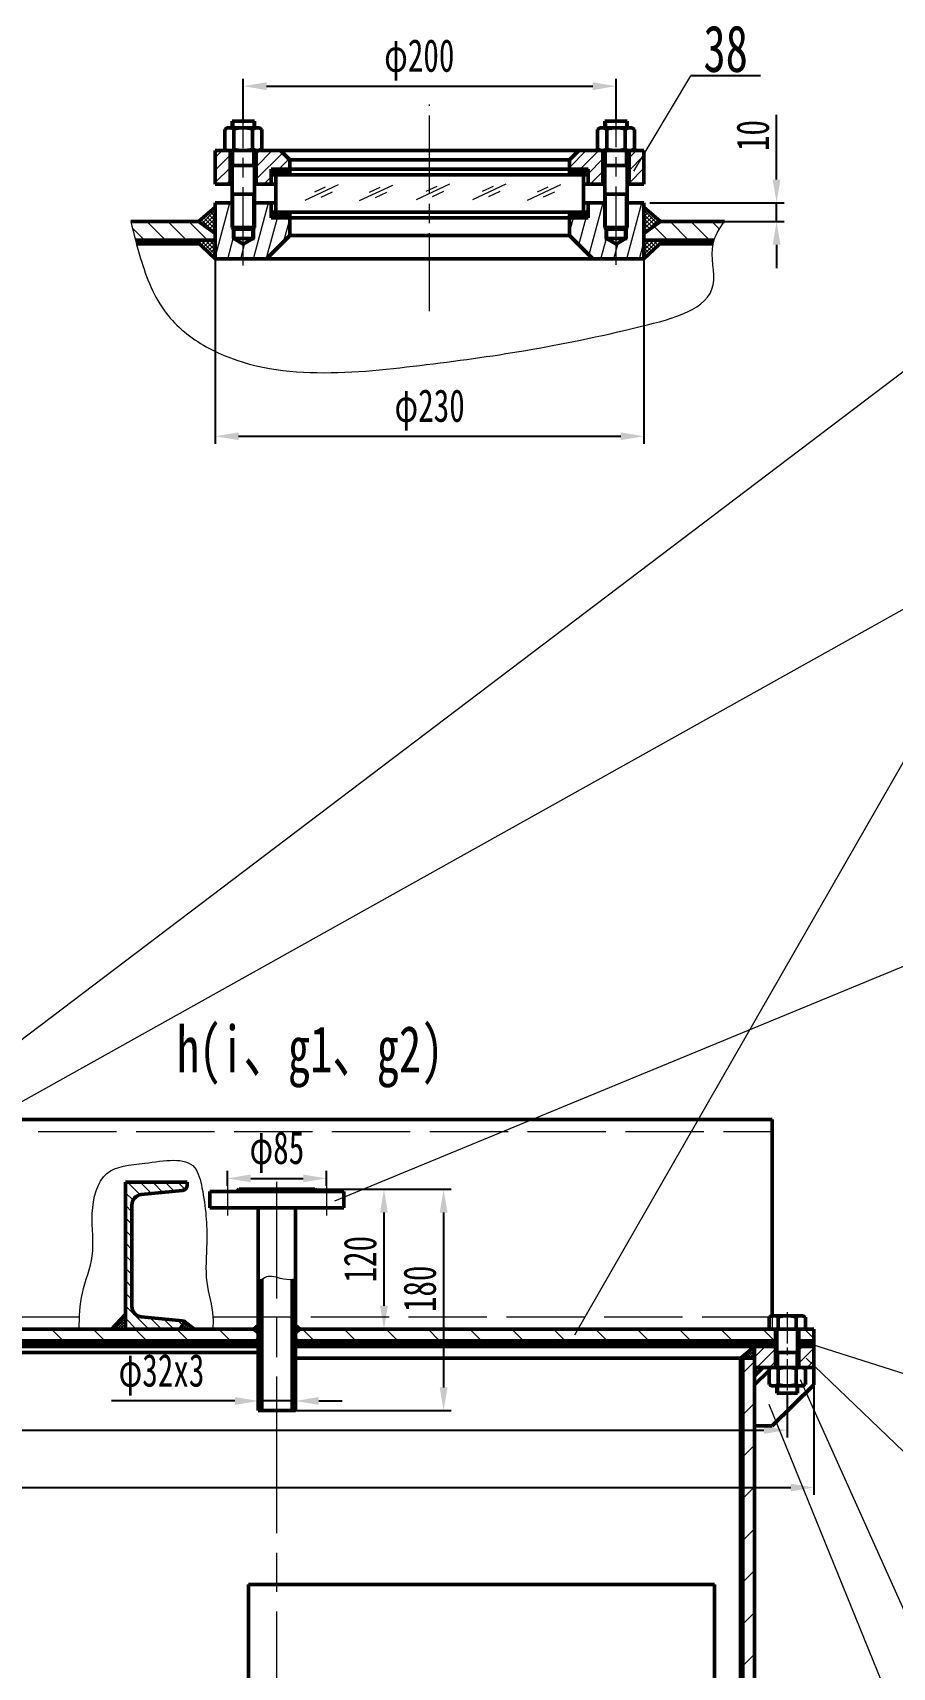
# Model space of a CAD drawing. Header units: millimetres. Extents: x 17368 to 100025, y -24769 to 12950.
# Drawn here: x 45595 to 45687.2, y -9011.9 to -8836.5 of the extents above; entities that cross this region are included whole.
import ezdxf
from ezdxf.enums import TextEntityAlignment as Align

# ---------------------------------------------------------------- set-up
doc = ezdxf.new("R2010")
doc.units = ezdxf.units.MM
doc.header["$LTSCALE"] = 2.8
for name, pattern in [('AM_ISO02W050', [7.5, 6, -1.5]), ('AM_ISO02W050x2', [3.75, 3, -0.75]), ('AM_ISO08W050', [18, 12, -1.5, 3, -1.5]), ('AM_ISO08W050x2', [9, 6, -0.75, 1.5, -0.75]), ('CENTER2', [28.575, 19.05, -3.175, 3.175, -3.175])]:
    doc.linetypes.add(name, pattern=pattern)
doc.layers.get('0').update_dxf_attribs({"lineweight": 50})
doc.layers.get('Defpoints').update_dxf_attribs({"lineweight": 50})
for name, color, linetype, lineweight in [('AM_0N', 7, 'Continuous', 50), ('AM_3N', 6, 'AM_ISO02W050', 15), ('AM_4N', 3, 'Continuous', 15), ('AM_7N', 4, 'AM_ISO08W050', 15), ('dim', 7, 'Continuous', 15), ('THICK_LINE', 255, 'Continuous', 15), ('THIN_LINE', 255, 'Continuous', 15), ('细实线', 5, 'Continuous', 15)]:
    doc.layers.add(name, color=color, linetype=linetype, lineweight=lineweight)
doc.styles.add('仿宋体', font='', dxfattribs={"width": 0.7, "height": 3.5})
doc.styles.get('仿宋体').set_extended_font_data('FangSong_GB2312')
doc.dimstyles.new('ISO-25', dxfattribs={"dimtxt": 3.5, "dimasz": 2.5, "dimexe": 1.25, "dimexo": 0.625, "dimtad": 1, "dimdsep": 46, "dimtxsty": '仿宋体', "dimcen": 2.5, "dimadec": 0, "dimazin": 0, "dimtfac": 1, "dimtmove": 0, "dimatfit": 1, "dimfxl": 0, "dimarcsym": 0})
pattern_1 = [(135, (113086.21281, -4614.7845), (0.1403165019, 0.1403165019), []), (45, (113086.21281, -4614.7845), (0.1403165019, -0.1403165019), [])]
pattern_2 = [(45, (-21993.8874, -4614.7845), (-0.224506403, 0.224506403), []), (135, (-21993.8874, -4614.7845), (-0.224506403, -0.224506403), [])]

# ---------------------------------------------------------------- blocks, each defined once
blk = doc.blocks.new('*D1271')
at = {"layer": 'Defpoints', "color": 0, "linetype": 'Continuous', "lineweight": 15}
for p in [(45626.48, -8959.48), (45615.85, -8960.9), (45626.48, -8960.9)]:
    blk.add_point(p, dxfattribs=at)
at = {"layer": '细实线', "color": 0, "linetype": 'Continuous', "lineweight": -2}
for p, q in [((45615.85, -8960.27), (45615.85, -8958.68)), ((45618.35, -8959.48), (45623.98, -8959.48)), ((45626.48, -8960.27), (45626.48, -8958.68))]:
    blk.add_line(p, q, dxfattribs=at)
at = {"layer": '细实线', "color": 0, "linetype": 'Continuous', "lineweight": 15}
for points in [[(45618.35, -8959.06), (45618.35, -8959.89), (45615.85, -8959.48)], [(45623.98, -8959.06), (45623.98, -8959.89), (45626.48, -8959.48)]]:
    blk.add_solid(points, dxfattribs=at)
at = {"layer": '细实线', "color": 0, "linetype": 'Continuous', "lineweight": 15, "insert": (45621.16, -8956.66), "char_height": 3.5, "attachment_point": 5, "style": '仿宋体'}
blk.add_mtext('φ85', dxfattribs=at)
blk = doc.blocks.new('*D1272')
at = {"layer": 'Defpoints', "color": 0, "linetype": 'Continuous', "lineweight": 15}
for p in [(45621.16, -8960.65), (45625.25, -8975.65), (45632.65, -8975.65)]:
    blk.add_point(p, dxfattribs=at)
at = {"layer": '细实线', "color": 0, "linetype": 'Continuous', "lineweight": -2}
for p, q in [((45621.79, -8960.65), (45633.45, -8960.65)), ((45632.65, -8963.15), (45632.65, -8973.15)), ((45625.87, -8975.65), (45633.45, -8975.65))]:
    blk.add_line(p, q, dxfattribs=at)
at = {"layer": '细实线', "color": 0, "linetype": 'Continuous', "lineweight": 15}
for points in [[(45632.23, -8963.15), (45633.07, -8963.15), (45632.65, -8960.65)], [(45632.23, -8973.15), (45633.07, -8973.15), (45632.65, -8975.65)]]:
    blk.add_solid(points, dxfattribs=at)
at = {"layer": '细实线', "color": 0, "linetype": 'Continuous', "lineweight": 15, "insert": (45630.1, -8968.15), "char_height": 3.5, "attachment_point": 5, "rotation": 90, "style": '仿宋体'}
blk.add_mtext('120', dxfattribs=at)
blk = doc.blocks.new('*D1292')
at = {"layer": 'Defpoints', "color": 0, "lineweight": 15}
for p in [(45624.09, -8960.65), (45622.01, -8984.4), (45639.05, -8984.4)]:
    blk.add_point(p, dxfattribs=at)
at = {"layer": '细实线', "color": 0, "lineweight": -2}
for p, q in [((45624.71, -8960.65), (45639.85, -8960.65)), ((45639.05, -8963.15), (45639.05, -8981.9)), ((45622.64, -8984.4), (45639.85, -8984.4))]:
    blk.add_line(p, q, dxfattribs=at)
at = {"layer": '细实线', "color": 0, "lineweight": 15}
for points in [[(45638.63, -8963.15), (45639.47, -8963.15), (45639.05, -8960.65)], [(45638.63, -8981.9), (45639.47, -8981.9), (45639.05, -8984.4)]]:
    blk.add_solid(points, dxfattribs=at)
at = {"layer": '细实线', "color": 0, "lineweight": 15, "insert": (45636.5, -8971.33), "char_height": 3.5, "attachment_point": 5, "rotation": 90, "style": '仿宋体'}
blk.add_mtext('180', dxfattribs=at)
blk = doc.blocks.new('*D1380')
at = {"layer": 'Defpoints', "color": 0, "lineweight": 15}
for p in [(45660.55, -8854.79), (45662.55, -8856.79), (45674.78, -8856.79)]:
    blk.add_point(p, dxfattribs=at)
at = {"layer": '细实线', "color": 0, "lineweight": -2}
for p, q in [((45674.78, -8852.29), (45674.78, -8845.34)), ((45661.17, -8854.79), (45675.58, -8854.79)), ((45674.78, -8856.79), (45674.78, -8854.79)), ((45663.17, -8856.79), (45675.58, -8856.79)), ((45674.78, -8859.29), (45674.78, -8861.79))]:
    blk.add_line(p, q, dxfattribs=at)
at = {"layer": '细实线', "color": 0, "lineweight": 15}
for points in [[(45674.36, -8852.29), (45675.19, -8852.29), (45674.78, -8854.79)], [(45674.36, -8859.29), (45675.19, -8859.29), (45674.78, -8856.79)]]:
    blk.add_solid(points, dxfattribs=at)
at = {"layer": '细实线', "color": 0, "lineweight": 15, "insert": (45672.23, -8847.57), "char_height": 3.5, "attachment_point": 5, "rotation": 90, "style": '仿宋体'}
blk.add_mtext('10', dxfattribs=at)
blk = doc.blocks.new('*D1391')
at = {"layer": 'Defpoints', "color": 0, "lineweight": 15}
for p in [(45416.41, -8982.52), (45675.91, -8982.17), (45675.91, -8986.48)]:
    blk.add_point(p, dxfattribs=at)
at = {"layer": '细实线', "color": 0, "lineweight": -2}
for p, q in [((45675.91, -8982.79), (45675.91, -8987.28)), ((45416.41, -8983.15), (45416.41, -8987.28)), ((45418.91, -8986.48), (45673.41, -8986.48))]:
    blk.add_line(p, q, dxfattribs=at)
at = {"layer": '细实线', "color": 0, "lineweight": 15}
for points in [[(45418.91, -8986.06), (45418.91, -8986.89), (45416.41, -8986.48)], [(45673.41, -8986.06), (45673.41, -8986.89), (45675.91, -8986.48)]]:
    blk.add_solid(points, dxfattribs=at)
at = {"layer": '细实线', "color": 0, "lineweight": 15, "insert": (45544.74, -8983.66), "char_height": 3.5, "attachment_point": 5, "style": '仿宋体'}
blk.add_mtext('φ2076', dxfattribs=at)
blk = doc.blocks.new('*D1392')
at = {"layer": 'Defpoints', "color": 0, "lineweight": 15}
for p in [(45413.54, -8980.71), (45678.79, -8980.71), (45678.79, -8992.65)]:
    blk.add_point(p, dxfattribs=at)
at = {"layer": '细实线', "color": 0, "lineweight": -2}
for p, q in [((45413.54, -8981.33), (45413.54, -8993.45)), ((45678.79, -8981.33), (45678.79, -8993.45)), ((45416.04, -8992.65), (45676.29, -8992.65))]:
    blk.add_line(p, q, dxfattribs=at)
at = {"layer": '细实线', "color": 0, "lineweight": 15}
for points in [[(45416.04, -8992.23), (45416.04, -8993.07), (45413.54, -8992.65)], [(45676.29, -8992.23), (45676.29, -8993.07), (45678.79, -8992.65)]]:
    blk.add_solid(points, dxfattribs=at)
at = {"layer": '细实线', "color": 0, "lineweight": 15, "insert": (45544.81, -8989.83), "char_height": 3.5, "attachment_point": 5, "style": '仿宋体'}
blk.add_mtext('φ2122', dxfattribs=at)
blk = doc.blocks.new('*D1420')
at = {"layer": 'Defpoints', "color": 0, "lineweight": 15}
for p in [(45657.55, -8842.27), (45617.55, -8846.75), (45657.55, -8846.75)]:
    blk.add_point(p, dxfattribs=at)
at = {"layer": '细实线', "color": 0, "lineweight": -2}
for p, q in [((45617.55, -8846.13), (45617.55, -8841.47)), ((45620.05, -8842.27), (45655.05, -8842.27)), ((45657.55, -8846.13), (45657.55, -8841.47))]:
    blk.add_line(p, q, dxfattribs=at)
at = {"layer": '细实线', "color": 0, "lineweight": 15}
for points in [[(45620.05, -8841.85), (45620.05, -8842.69), (45617.55, -8842.27)], [(45655.05, -8841.85), (45655.05, -8842.69), (45657.55, -8842.27)]]:
    blk.add_solid(points, dxfattribs=at)
at = {"layer": '细实线', "color": 0, "lineweight": 15, "insert": (45636.44, -8839.45), "char_height": 3.5, "attachment_point": 5, "style": '仿宋体'}
blk.add_mtext('φ200', dxfattribs=at)
blk = doc.blocks.new('*D1484')
at = {"layer": 'Defpoints', "color": 0, "lineweight": 15}
for p in [(45619.16, -8981.52), (45623.16, -8981.52), (45619.16, -8983.36)]:
    blk.add_point(p, dxfattribs=at)
at = {"layer": '细实线', "color": 0, "lineweight": -2}
for p, q in [((45619.16, -8982.14), (45619.16, -8984.16)), ((45623.16, -8982.14), (45623.16, -8984.16)), ((45616.66, -8983.36), (45603.4, -8983.36)), ((45623.16, -8983.36), (45619.16, -8983.36)), ((45625.66, -8983.36), (45628.16, -8983.36))]:
    blk.add_line(p, q, dxfattribs=at)
at = {"layer": '细实线', "color": 0, "lineweight": 15}
for points in [[(45616.66, -8982.94), (45616.66, -8983.78), (45619.16, -8983.36)], [(45625.66, -8982.94), (45625.66, -8983.78), (45623.16, -8983.36)]]:
    blk.add_solid(points, dxfattribs=at)
at = {"layer": '细实线', "color": 0, "lineweight": 15, "insert": (45608.78, -8980.55), "char_height": 3.5, "attachment_point": 5, "style": '仿宋体'}
blk.add_mtext('φ32x3', dxfattribs=at)
blk = doc.blocks.new('*D1489')
at = {"layer": 'Defpoints', "color": 0, "lineweight": 15}
for p in [(45614.55, -8859.18), (45660.55, -8859.28), (45660.55, -8879.84)]:
    blk.add_point(p, dxfattribs=at)
at = {"layer": '细实线', "color": 0, "lineweight": -2}
for p, q in [((45614.55, -8859.8), (45614.55, -8880.64)), ((45660.55, -8859.9), (45660.55, -8880.64)), ((45617.05, -8879.84), (45658.05, -8879.84))]:
    blk.add_line(p, q, dxfattribs=at)
at = {"layer": '细实线', "color": 0, "lineweight": 15}
for points in [[(45617.05, -8879.42), (45617.05, -8880.25), (45614.55, -8879.84)], [(45658.05, -8879.42), (45658.05, -8880.25), (45660.55, -8879.84)]]:
    blk.add_solid(points, dxfattribs=at)
at = {"layer": '细实线', "color": 0, "lineweight": 15, "insert": (45637.55, -8877.02), "char_height": 3.5, "attachment_point": 5, "style": '仿宋体'}
blk.add_mtext('φ230', dxfattribs=at)

msp = doc.modelspace()

# ---------------------------------------------------------------- hatches: boundary and pattern name
h = msp.add_hatch()
h.set_pattern_fill('ANSI37', color=256, scale=0.1, style=0)
h.set_pattern_definition(pattern_2)
h.paths.add_polyline_path([(45622.54659, -8851.79051), (45622.54659, -8851.19051), (45620.54659, -8851.19051), (45620.54659, -8851.79051)])
h.paths.add_polyline_path([(45622.54659, -8856.39051), (45622.54659, -8855.79051), (45620.54659, -8855.79051), (45620.54659, -8856.39051)])
h.paths.add_polyline_path([(45652.54659, -8851.19051), (45652.54659, -8851.79051), (45654.54659, -8851.79051), (45654.54659, -8851.19051)])
h.paths.add_polyline_path([(45652.54659, -8855.79051), (45652.54659, -8856.39051), (45654.54659, -8856.39051), (45654.54659, -8855.79051)])
at = {"layer": '细实线', "lineweight": 15}
h = msp.add_hatch(dxfattribs=at)
h.set_pattern_fill('ANSI31', color=256, scale=0.3, style=0)
h.set_pattern_definition([(45, (40238.0379, -1670.6899), (-0.67351921, 0.67351921), [])])
h.paths.add_polyline_path([(45616.14659, -8849.19051), (45616.07943, -8849.19051, -0.005881907), (45616.05794, -8849.19051), (45615.82753, -8849.19051), (45614.54659, -8849.19051), (45614.54659, -8852.79051), (45616.14659, -8852.79051)])
h.paths.add_polyline_path([(45622.54659, -8850.19051), (45621.54659, -8849.19051), (45619.03525, -8849.19051, -0.005881907), (45619.01375, -8849.19051), (45618.94659, -8849.19051), (45618.94659, -8852.79051), (45620.54659, -8852.79051), (45620.54659, -8851.19051), (45622.54659, -8851.19051)])
h.paths.add_polyline_path([(45656.14659, -8849.19051), (45656.07943, -8849.19051, -0.005881907), (45656.05794, -8849.19051), (45655.82753, -8849.19051), (45653.54659, -8849.19051), (45652.54659, -8850.19051), (45652.54659, -8851.19051), (45654.54659, -8851.19051), (45654.54659, -8852.79051), (45656.14659, -8852.79051)])
h.paths.add_polyline_path([(45660.54659, -8849.19051), (45659.03525, -8849.19051, -0.005881907), (45659.01375, -8849.19051), (45658.94659, -8849.19051), (45658.94659, -8852.79051), (45660.54659, -8852.79051)])
h = msp.add_hatch(dxfattribs=at)
h.set_pattern_fill('ANSI37', color=256, scale=0.1, style=0)
h.set_pattern_definition(pattern_2)
h.paths.add_polyline_path([(45614.54659, -8858.09362), (45614.54659, -8855.2604), (45612.76615, -8856.79051)])
h.paths.add_polyline_path([(45614.54659, -8860.79051), (45614.54659, -8858.79051), (45612.41261, -8858.79051)])
h = msp.add_hatch(dxfattribs=at)
h.set_pattern_fill('ANSI31', color=256, scale=0.42, angle=30, style=0)
h.set_pattern_definition([(75, (-21914.1358, -4711.3552), (-1.28806209, 0.345135197), [])])
h.paths.add_polyline_path([(45616.52659, -8858.63051), (45616.34659, -8858.63051), (45616.34659, -8857.43174), (45616.34659, -8854.79051), (45614.54659, -8854.79051), (45614.54659, -8860.79051), (45617.54659, -8860.79051), (45617.54659, -8859.23051)])
h.paths.add_polyline_path([(45622.54659, -8856.39051), (45620.54659, -8856.39051), (45620.54659, -8854.79051), (45618.74659, -8854.79051), (45618.74659, -8857.43174), (45618.74659, -8858.63051), (45618.56659, -8858.63051), (45617.54659, -8859.23051), (45617.54659, -8860.79051), (45619.37308, -8860.79051), (45620.58098, -8860.25612), (45622.54659, -8858.29051)])
h.paths.add_polyline_path([(45656.34659, -8857.43174), (45656.34659, -8854.79051), (45654.54659, -8854.79051), (45654.54659, -8856.39051), (45652.54659, -8856.39051), (45652.54659, -8858.29051), (45654.51221, -8860.25612), (45655.7201, -8860.79051), (45657.54659, -8860.79051), (45657.54659, -8859.23051), (45656.52659, -8858.63051), (45656.34659, -8858.63051)])
h.paths.add_polyline_path([(45660.54659, -8854.79051), (45658.74659, -8854.79051), (45658.74659, -8857.43174), (45658.74659, -8858.63051), (45658.56659, -8858.63051), (45657.54659, -8859.23051), (45657.54659, -8860.79051), (45660.54659, -8860.79051)])
h = msp.add_hatch(dxfattribs=at)
h.set_pattern_fill('ANSI37', color=256, scale=0.1, style=0)
h.set_pattern_definition(pattern_2)
h.paths.add_polyline_path([(45660.54659, -8858.09362), (45662.32703, -8856.79051), (45660.54659, -8855.2604)])
h.paths.add_polyline_path([(45662.68057, -8858.79051), (45660.54659, -8858.79051), (45660.54659, -8860.79051)])
h = msp.add_hatch(dxfattribs=at)
h.set_pattern_fill('ANSI31', color=256, scale=0.5, angle=90, style=0)
h.set_pattern_definition([(135, (-21914.1358, -4711.3552), (-1.122532015, -1.122532015), [])])
edge = h.paths.add_edge_path()
edge.add_line((45614.54659, -8858.79051), (45614.54659, -8858.09362))
edge.add_line((45614.54659, -8858.09362), (45612.76615, -8856.79051))
edge.add_line((45612.76615, -8856.79051), (45605.47211, -8856.79051))
edge.add_spline(control_points=[(45605.47211, -8856.79051), (45605.63938, -8857.45726), (45605.80665, -8858.12402), (45605.98256, -8858.79051)], knot_values=[0, 0, 0, 0, 10.348701135, 10.348701135, 10.348701135, 10.348701135], degree=3, periodic=0)
edge.add_line((45605.98256, -8858.79051), (45614.54659, -8858.79051))
edge = h.paths.add_edge_path()
edge.add_spline(control_points=[(45668.07806, -8858.79051), (45668.31541, -8858.08376), (45668.74614, -8857.43713), (45669.17687, -8856.79051)], knot_values=[385.285378264, 385.285378264, 385.285378264, 385.285378264, 396.620421558, 396.620421558, 396.620421558, 396.620421558], degree=3, periodic=0)
edge.add_line((45669.17687, -8856.79051), (45662.32703, -8856.79051))
edge.add_line((45662.32703, -8856.79051), (45660.54659, -8858.09362))
edge.add_line((45660.54659, -8858.09362), (45660.54659, -8858.79051))
edge.add_line((45660.54659, -8858.79051), (45668.07806, -8858.79051))
h = msp.add_hatch(dxfattribs=at)
h.set_pattern_fill('ANSI31', color=256, scale=0.3, angle=90, style=0)
h.set_pattern_definition([(135, (0, 621.3946), (-0.67351921, -0.67351921), [])])
h.paths.add_polyline_path([(45606.61326, -8961.21802), (45611.03118, -8960.77623, 0.385313586), (45611.53771, -8960.21652), (45611.53771, -8959.89745), (45604.91271, -8959.89745), (45604.91271, -8975.64745), (45610.7516, -8975.64745), (45611.27853, -8974.85467, 0.118010999), (45611.03118, -8974.76867), (45606.61326, -8974.32688, -0.385313586), (45605.60021, -8973.20746), (45605.60021, -8962.33744, -0.385313586)])
h = msp.add_hatch(dxfattribs=at)
h.set_pattern_fill('ANSI31', color=256, angle=90, style=0)
h.set_pattern_definition([(135, (-21993.8874, -4614.7845), (-2.24506403, -2.24506403), [])])
h.paths.add_polyline_path([(45414.46364, -8975.64745), (45413.53771, -8975.64745), (45413.53771, -8976.89745), (45415.16271, -8976.89745), (45415.16271, -8975.64745)])
h.paths.add_polyline_path([(45426.63063, -8976.89745), (45426.91267, -8976.65185), (45426.91267, -8976.27396), (45426.17919, -8975.64745), (45417.66271, -8975.64745), (45417.66271, -8976.89745)])
h.paths.add_polyline_path([(45467.31815, -8976.89745), (45467.60019, -8976.65185), (45467.60019, -8976.27396), (45466.86671, -8975.64745), (45441.14616, -8975.64745), (45440.41267, -8976.27397), (45440.41267, -8976.65184), (45440.69473, -8976.89745)])
h.paths.add_polyline_path([(45475.4587, -8975.64745), (45474.72519, -8976.27398), (45474.72519, -8976.65183), (45475.00726, -8976.89745), (45527.2747, -8976.89745), (45527.72521, -8976.5324), (45527.72521, -8976.32137), (45527.08376, -8975.64745)])
h.paths.add_polyline_path([(45565.24166, -8975.64745), (45564.60021, -8976.32137), (45564.60021, -8976.6357), (45564.92082, -8976.89745), (45618.99078, -8976.89745), (45619.16269, -8976.70971), (45619.16269, -8976.05496), (45618.66523, -8975.64745)])
h.paths.add_polyline_path([(45674.66271, -8976.89745), (45674.66271, -8975.64745), (45623.66018, -8975.64745), (45623.16269, -8976.05498), (45623.16269, -8976.70969), (45623.33463, -8976.89745)])
h.paths.add_polyline_path([(45678.78771, -8975.64745), (45677.16271, -8975.64745), (45677.16271, -8976.89745), (45678.78771, -8976.89745)])
at = {"layer": '细实线', "linetype": 'Continuous', "lineweight": 15}
h = msp.add_hatch(dxfattribs=at)
h.set_pattern_fill('ANSI37', color=5, scale=0.0625, style=0)
h.set_pattern_definition([(45, (0, 621.39457), (-0.1403165019, 0.1403165019), []), (135, (0, 621.39457), (-0.1403165019, -0.1403165019), [])])
h.paths.add_polyline_path([(45604.91271, -8974.03423), (45603.4135, -8975.64745), (45604.91271, -8975.64745)])
h.paths.add_polyline_path([(45611.27853, -8974.85467), (45610.7516, -8975.64745), (45611.53771, -8975.64745), (45612.3298, -8975.64745)])
h = msp.add_hatch(dxfattribs=at)
h.set_pattern_fill('ANSI37', color=5, scale=0.0625, style=0)
h.set_pattern_definition([(45, (-21993.8874, -4614.7845), (-0.1403165019, 0.1403165019), []), (135, (-21993.8874, -4614.7845), (-0.1403165019, -0.1403165019), [])])
h.paths.add_polyline_path([(45619.16269, -8975.21279), (45618.66523, -8975.64745), (45619.16269, -8976.05496)])
h.paths.add_polyline_path([(45619.16269, -8976.70971), (45618.76184, -8977.14745), (45619.16269, -8977.52243)])
h.paths.add_polyline_path([(45623.66018, -8975.64745), (45623.16269, -8975.21277), (45623.16269, -8976.05498)])
h.paths.add_polyline_path([(45623.16269, -8976.70969), (45623.16269, -8977.52245), (45623.56357, -8977.14745)])
at = {"layer": '细实线', "lineweight": 15}
h = msp.add_hatch(dxfattribs=at)
h.set_pattern_fill('ANSI37', color=256, scale=0.1, style=0)
h.set_pattern_definition(pattern_2)
h.paths.add_polyline_path([(45672.41271, -8977.14745), (45672.41271, -8977.52245), (45674.66271, -8977.52245), (45674.66271, -8977.14745)])
h.paths.add_polyline_path([(45677.16271, -8977.14745), (45677.16271, -8977.52245), (45678.78771, -8977.52245), (45678.78771, -8977.14745)])
h.paths.add_polyline_path([(45415.16271, -8977.52245), (45415.16271, -8977.14745), (45413.53771, -8977.14745), (45413.53771, -8977.52245)])
h.paths.add_polyline_path([(45419.91271, -8977.52245), (45419.91271, -8977.14745), (45417.66271, -8977.14745), (45417.66271, -8977.52245)])
h = msp.add_hatch(dxfattribs=at)
h.set_pattern_fill('ANSI31', color=256, scale=0.3, style=0)
h.set_pattern_definition([(45, (-21993.8874, -4614.7845), (-0.673519209, 0.673519209), [])])
h.paths.add_polyline_path([(45677.16271, -8979.77245), (45678.78771, -8979.77245), (45678.78771, -8977.52245), (45677.16271, -8977.52245)])
h.paths.add_polyline_path([(45674.66271, -8979.77245), (45674.66271, -8977.52245), (45672.41271, -8977.52245), (45672.41271, -8979.77245)])
h.paths.add_polyline_path([(45417.66271, -8977.52245), (45417.66271, -8979.77245), (45419.91271, -8979.77245), (45419.91271, -8977.52245)])
h.paths.add_polyline_path([(45415.16271, -8977.52245), (45413.53771, -8977.52245), (45413.53771, -8979.77245), (45415.16271, -8979.77245)])
at = {"layer": '细实线', "linetype": 'Continuous', "lineweight": 15}
h = msp.add_hatch(dxfattribs=at)
h.set_pattern_fill('ANSI37', color=5, scale=0.0625, style=0)
h.set_pattern_definition(pattern_1)
h.paths.add_polyline_path([(45672.41271, -8977.52245), (45672.41271, -8978.77245), (45671.16271, -8978.77245), (45671.16271, -8978.56412)])
h.paths.add_polyline_path([(45671.16271, -8978.971), (45670.91271, -8978.77245), (45671.16271, -8978.56412)])
h = msp.add_hatch(dxfattribs=at)
h.set_pattern_fill('ANSI31', color=5, style=0)
h.set_pattern_definition([(45, (-21993.8874, -4614.7845), (-2.24506403, 2.24506403), [])])
h.paths.add_polyline_path([(45421.16271, -8978.14745), (45419.91271, -8978.14745), (45419.91271, -8998.25596), (45420.49954, -8998.95995), (45421.07378, -8998.95995), (45421.16271, -8998.84162)])
h.paths.add_polyline_path([(45421.16271, -9006.20328), (45421.07378, -9006.08495), (45420.49954, -9006.08495), (45419.91271, -9006.78894), (45419.91271, -9054.34609), (45420.49864, -9055.20995), (45420.82677, -9055.20995), (45421.16271, -9054.71467)])
h.paths.add_polyline_path([(45421.16271, -9062.83023), (45420.82677, -9062.33495), (45420.49864, -9062.33495), (45419.91271, -9063.19881), (45419.91271, -9106.39455), (45421.16271, -9099.30545)])
h.paths.add_polyline_path([(45421.16271, -9099.30545), (45419.91271, -9106.39455), (45419.91271, -9168.98844), (45421.16271, -9178.52293)])
h.paths.add_polyline_path([(45421.16271, -9178.52293), (45419.91271, -9168.98844), (45419.91271, -9235.20575), (45421.16271, -9233.42057)])
h.paths.add_polyline_path([(45421.16271, -9233.42057), (45419.91271, -9235.20575), (45419.91271, -9278.77245), (45421.16271, -9278.77245)])
h.paths.add_polyline_path([(45672.41271, -9255.42702), (45671.16271, -9246.5074), (45671.16271, -9278.77245), (45672.41271, -9278.77245)])
h.paths.add_polyline_path([(45672.41271, -9182.1214), (45671.16271, -9246.5074), (45672.41271, -9255.42702)])
h.paths.add_polyline_path([(45672.41271, -9182.1214), (45671.16271, -9157.58398), (45671.16271, -9246.5074)])
h.paths.add_polyline_path([(45672.41271, -9085.8117), (45671.16271, -9088.76303), (45671.16271, -9157.58398), (45672.41271, -9182.1214)])
h.paths.add_polyline_path([(45672.41271, -9005.39282), (45671.16271, -9003.40242), (45671.16271, -9088.76303), (45672.41271, -9085.8117)])
h.paths.add_polyline_path([(45672.41271, -8978.14745), (45671.16271, -8978.14745), (45671.16271, -9003.40242), (45672.41271, -9005.39282)])
h = msp.add_hatch(dxfattribs=at)
h.set_pattern_fill('ANSI37', color=5, scale=0.0625, style=0)
h.set_pattern_definition(pattern_1)
h.paths.add_polyline_path([(45672.41271, -8979.77245), (45673.29758, -8979.77245), (45672.41271, -8980.6726)])

# ---------------------------------------------------------------- linework, layer by layer
at = {"color": 7, "linetype": 'Continuous', "lineweight": 50}
for p, q in [((45615.56159, -8846.90405), (45615.82753, -8846.75051)), ((45615.56159, -8849.03697), (45615.56159, -8846.90405)), ((45615.82753, -8846.75051), (45619.26565, -8846.75051)), ((45616.34659, -8846.03051), (45616.34659, -8846.75051)), ((45618.74659, -8846.03051), (45616.34659, -8846.03051)), ((45616.55409, -8849.03697), (45616.55409, -8846.90405)), ((45618.53909, -8849.03697), (45618.53909, -8846.90405)), ((45618.74659, -8846.03051), (45618.74659, -8846.75051)), ((45619.53159, -8846.90405), (45619.26565, -8846.75051)), ((45619.53159, -8849.03697), (45619.53159, -8846.90405)), ((45655.56159, -8846.90405), (45655.82753, -8846.75051)), ((45655.56159, -8849.03697), (45655.56159, -8846.90405)), ((45659.26565, -8846.75051), (45655.82753, -8846.75051)), ((45656.34659, -8846.03051), (45658.74659, -8846.03051)), ((45656.34659, -8846.03051), (45656.34659, -8846.75051)), ((45656.55409, -8849.03697), (45656.55409, -8846.90405)), ((45658.53909, -8849.03697), (45658.53909, -8846.90405)), ((45658.74659, -8846.03051), (45658.74659, -8846.75051)), ((45659.53159, -8846.90405), (45659.26565, -8846.75051)), ((45659.53159, -8849.03697), (45659.53159, -8846.90405)), ((45615.56159, -8849.03697), (45615.82753, -8849.19051)), ((45615.82753, -8849.19051), (45619.26565, -8849.19051)), ((45616.14659, -8852.79051), (45616.14659, -8849.19051)), ((45616.34659, -8850.79051), (45616.34659, -8849.19051)), ((45618.74659, -8850.79051), (45618.74659, -8849.19051)), ((45618.94659, -8852.79051), (45618.94659, -8849.19051)), ((45619.53159, -8849.03697), (45619.26565, -8849.19051)), ((45655.56159, -8849.03697), (45655.82753, -8849.19051)), ((45659.26565, -8849.19051), (45655.82753, -8849.19051)), ((45656.14659, -8852.79051), (45656.14659, -8849.19051)), ((45656.34659, -8850.79051), (45656.34659, -8849.19051)), ((45658.74659, -8850.79051), (45658.74659, -8849.19051)), ((45658.94659, -8852.79051), (45658.94659, -8849.19051)), ((45659.53159, -8849.03697), (45659.26565, -8849.19051)), ((45616.34659, -8857.43174), (45616.34659, -8850.79051)), ((45618.74659, -8850.79051), (45616.34659, -8850.79051)), ((45618.74659, -8857.43174), (45618.74659, -8850.79051)), ((45656.34659, -8850.79051), (45658.74659, -8850.79051)), ((45656.34659, -8857.43174), (45656.34659, -8850.79051)), ((45658.74659, -8857.43174), (45658.74659, -8850.79051)), ((45618.74659, -8857.43174), (45616.34659, -8857.43174)), ((45618.56659, -8857.63174), (45616.52659, -8857.63174)), ((45616.52659, -8857.63174), (45616.52659, -8858.63051)), ((45618.56659, -8857.63174), (45618.56659, -8858.63051)), ((45656.34659, -8857.43174), (45658.74659, -8857.43174)), ((45656.52659, -8857.63174), (45656.52659, -8858.63051)), ((45656.52659, -8857.63174), (45658.56659, -8857.63174)), ((45658.56659, -8857.63174), (45658.56659, -8858.63051)), ((45618.74659, -8858.63051), (45616.34659, -8858.63051)), ((45616.52659, -8858.63051), (45617.54659, -8859.23051)), ((45618.56659, -8858.63051), (45616.52659, -8858.63051)), ((45618.56659, -8858.63051), (45617.54659, -8859.23051)), ((45656.34659, -8858.63051), (45658.74659, -8858.63051)), ((45656.52659, -8858.63051), (45658.56659, -8858.63051)), ((45656.52659, -8858.63051), (45657.54659, -8859.23051)), ((45658.56659, -8858.63051), (45657.54659, -8859.23051))]:
    msp.add_line(p, q, dxfattribs=at)
for p, q in [((45614.54659, -8849.19051), (45660.54659, -8849.19051)), ((45614.54659, -8849.19051), (45614.54659, -8852.79051)), ((45622.54659, -8850.19051), (45621.54659, -8849.19051)), ((45652.54659, -8850.19051), (45653.54659, -8849.19051)), ((45660.54659, -8849.19051), (45660.54659, -8852.79051)), ((45620.54659, -8851.19051), (45654.54659, -8851.19051)), ((45620.54659, -8852.79051), (45620.54659, -8851.19051)), ((45622.54659, -8851.79051), (45622.54659, -8850.19051)), ((45622.54659, -8850.19051), (45652.54659, -8850.19051)), ((45652.54659, -8851.79051), (45652.54659, -8850.19051)), ((45654.54659, -8852.79051), (45654.54659, -8851.19051)), ((45614.54659, -8852.79051), (45616.34659, -8852.79051)), ((45618.74659, -8852.79051), (45621.04659, -8852.79051)), ((45620.54659, -8851.79051), (45654.54659, -8851.79051)), ((45621.04659, -8851.79051), (45621.04659, -8855.79051)), ((45654.04659, -8851.79051), (45654.04659, -8855.79051)), ((45654.04659, -8852.79051), (45656.34659, -8852.79051)), ((45658.74659, -8852.79051), (45660.54659, -8852.79051)), ((45616.34659, -8853.84535), (45618.74659, -8853.84535)), ((45658.74659, -8853.84535), (45656.34659, -8853.84535)), ((45614.54659, -8855.2604), (45612.76615, -8856.79051)), ((45614.54659, -8854.79051), (45616.34659, -8854.79051)), ((45614.54659, -8854.79051), (45614.54659, -8860.79051)), ((45618.74659, -8854.79051), (45621.04659, -8854.79051)), ((45620.54659, -8856.39051), (45620.54659, -8854.79051)), ((45620.54659, -8855.79051), (45654.54659, -8855.79051)), ((45620.54659, -8856.39051), (45654.54659, -8856.39051)), ((45622.54659, -8858.29051), (45622.54659, -8855.79051)), ((45652.54659, -8858.29051), (45652.54659, -8855.79051)), ((45654.04659, -8854.79051), (45656.34659, -8854.79051)), ((45654.54659, -8856.39051), (45654.54659, -8854.79051)), ((45658.74659, -8854.79051), (45660.54659, -8854.79051)), ((45660.54659, -8854.79051), (45660.54659, -8860.79051)), ((45660.54659, -8855.2604), (45662.32703, -8856.79051)), ((45605.47211, -8856.79051), (45612.76615, -8856.79051)), ((45612.76615, -8856.79051), (45614.54659, -8858.09362)), ((45616.52659, -8857.63174), (45616.34659, -8857.43174)), ((45618.56659, -8857.63174), (45618.74659, -8857.43174)), ((45656.52659, -8857.63174), (45656.34659, -8857.43174)), ((45658.56659, -8857.63174), (45658.74659, -8857.43174)), ((45662.32703, -8856.79051), (45660.54659, -8858.09362)), ((45662.32703, -8856.79051), (45669.17687, -8856.79051)), ((45605.98256, -8858.79051), (45614.54659, -8858.79051)), ((45606.08924, -8859.19051), (45612.83941, -8859.19051)), ((45614.54659, -8860.79051), (45612.41261, -8858.79051)), ((45622.54659, -8858.29051), (45620.04659, -8860.79051)), ((45622.54659, -8858.29051), (45652.54659, -8858.29051)), ((45652.54659, -8858.29051), (45655.04659, -8860.79051)), ((45660.54659, -8860.79051), (45662.68057, -8858.79051)), ((45660.54659, -8858.79051), (45668.07806, -8858.79051)), ((45662.25378, -8859.19051), (45667.96715, -8859.19051)), ((45614.54659, -8860.79051), (45660.54659, -8860.79051)), ((45565.24166, -8975.64745), (45618.66523, -8975.64745)), ((45623.66018, -8975.64745), (45678.78771, -8975.64745)), ((45674.66271, -8975.64745), (45674.66271, -8979.77245)), ((45674.66271, -8975.64745), (45674.66271, -8979.77245)), ((45677.16271, -8975.64745), (45677.16271, -8979.77245)), ((45677.16271, -8975.64745), (45677.16271, -8979.77245)), ((45678.78771, -8975.64745), (45678.78771, -8979.77245)), ((45564.60021, -8977.52245), (45619.16269, -8977.52245)), ((45564.76847, -8977.14745), (45618.76184, -8977.14745)), ((45565.05071, -8976.89745), (45618.99078, -8976.89745)), ((45618.76184, -8977.14745), (45619.16272, -8976.70969)), ((45619.16272, -8977.52245), (45618.76184, -8977.14745)), ((45623.56357, -8977.14745), (45623.16269, -8976.70969)), ((45623.16269, -8977.52245), (45623.56357, -8977.14745)), ((45623.16269, -8977.52245), (45674.78771, -8977.52245)), ((45623.33463, -8976.89745), (45674.78771, -8976.89745)), ((45623.56357, -8977.14745), (45674.78771, -8977.14745)), ((45672.41271, -8977.52245), (45670.91271, -8978.77245)), ((45672.41271, -8977.14745), (45672.41271, -9278.77245)), ((45677.03771, -8976.89745), (45678.78771, -8976.89745)), ((45677.03771, -8977.14745), (45678.78771, -8977.14745)), ((45677.03771, -8977.52245), (45678.78771, -8977.52245)), ((45564.60021, -8978.14745), (45619.16269, -8978.14745)), ((45623.15789, -8978.77245), (45670.91271, -8978.77245)), ((45670.91271, -8978.77245), (45670.91271, -9278.77245)), ((45670.91271, -8978.77245), (45671.16271, -8978.971)), ((45671.16271, -8978.56412), (45671.16271, -9278.77245)), ((45671.16271, -8978.77245), (45672.4079, -8978.77245)), ((45673.2948, -8979.77245), (45672.41271, -8980.6688)), ((45672.41271, -8979.77245), (45678.78771, -8979.77245)), ((45673.96364, -8980.09651), (45672.41271, -8981.64745)), ((45678.78771, -8979.77245), (45678.78771, -8981.64745)), ((45678.78771, -8981.64745), (45674.28771, -8986.02245)), ((45619.16269, -8984.39745), (45623.16269, -8984.39745)), ((45674.28771, -8986.02245), (45672.41271, -8986.02245)), ((45618.1033, -9003.0432), (45668.1033, -9003.0432)), ((45618.1033, -9040.5432), (45618.1033, -9003.0432)), ((45668.1033, -9003.0432), (45668.1033, -9040.5432))]:
    msp.add_line(p, q)
for centre, radius, start, end in [((45616.06869, -8847.66427), 0.91382, 57.914444, 123.7045593), ((45617.54659, -8850.35051), 3.6, 73.9965973, 106.0034027), ((45619.0245, -8847.66427), 0.91382, 56.2954407, 122.085556), ((45656.06869, -8847.66427), 0.91382, 57.914444, 123.7045593), ((45657.54659, -8850.35051), 3.6, 73.9965973, 106.0034027), ((45659.0245, -8847.66427), 0.91382, 56.2954407, 122.085556), ((45616.06869, -8848.27675), 0.91382, 236.2954407, 302.0855713), ((45617.54659, -8845.59051), 3.6, 253.9965973, 286.003418), ((45619.0245, -8848.27675), 0.91382, 237.441246, 303.7045593), ((45656.06869, -8848.27675), 0.91382, 236.2954407, 302.558754), ((45657.54659, -8845.59051), 3.6, 253.996582, 286.0034027), ((45659.0245, -8848.27675), 0.91382, 237.9144287, 303.7045593)]:
    msp.add_arc(centre, radius, start, end, dxfattribs=at)
at = {"layer": 'AM_0N'}
for p, q in [((45591.78771, -8953.14745), (45674.28771, -8953.14745)), ((45674.28771, -8974.20995), (45674.28771, -8953.14745)), ((45673.96364, -8974.36096), (45674.22521, -8974.20995)), ((45677.86177, -8974.36096), (45677.60021, -8974.20995)), ((45673.96364, -8979.92346), (45674.22521, -8979.77245)), ((45677.86177, -8979.92346), (45677.60021, -8979.77245))]:
    msp.add_line(p, q, dxfattribs=at)
at = {"layer": 'AM_0N', "extrusion": (0, 1, 0)}
for p, q in [((45611.53771, -8975.64745), (45604.91271, -8975.64745)), ((45674.22521, -8974.20995), (45677.60021, -8974.20995)), ((45677.03771, -8978.14745), (45674.78771, -8978.14745)), ((45674.22521, -8981.74745), (45677.60021, -8981.74745)), ((45677.03771, -8982.52245), (45674.78771, -8982.52245))]:
    msp.add_line(p, q, dxfattribs=at)
at = {"layer": 'AM_0N', "extrusion": (-1, 0, 0)}
for p, q in [((45673.96364, -8974.36096), (45673.96364, -8975.64745)), ((45674.78771, -8975.64745), (45674.78771, -8979.77245)), ((45674.93792, -8974.36096), (45674.93792, -8975.64745)), ((45676.88749, -8974.36096), (45676.88749, -8975.64745)), ((45677.03771, -8975.64745), (45677.03771, -8979.77245)), ((45677.86177, -8974.36096), (45677.86177, -8975.64745)), ((45673.96364, -8979.92346), (45673.96364, -8981.59644)), ((45674.93817, -8979.92346), (45674.93817, -8981.59644)), ((45676.88724, -8979.92346), (45676.88724, -8981.59644)), ((45677.86177, -8979.92346), (45677.86177, -8981.59644)), ((45674.78771, -8981.74745), (45674.78771, -8982.52245)), ((45677.03771, -8981.74745), (45677.03771, -8982.52245))]:
    msp.add_line(p, q, dxfattribs=at)
at = {"layer": 'AM_0N', "extrusion": (0.5, 0.866025, 0)}
msp.add_line((45673.96364, -8981.59644), (45674.22521, -8981.74745), dxfattribs=at)
at = {"layer": 'AM_0N', "extrusion": (-0.5, 0.866025, 0)}
msp.add_line((45677.86177, -8981.59644), (45677.60021, -8981.74745), dxfattribs=at)
at = {"layer": 'AM_0N'}
for centre, radius, start, end in [((45674.45078, -8975.07116), 0.86122, 55.5531276, 115.5531276), ((45675.91271, -8977.43155), 3.2216, 72.387526, 107.612474), ((45677.37463, -8975.07116), 0.86122, 64.4468724, 124.4468724), ((45674.45091, -8980.63407), 0.86162, 55.5615306, 115.5615306), ((45675.91271, -8982.99242), 3.21997, 72.3830312, 107.6169688), ((45677.3745, -8980.63407), 0.86162, 64.4384694, 124.4384694), ((45674.45091, -8980.88583), 0.86162, 244.4384694, 304.4384694), ((45675.91271, -8978.52748), 3.21997, 252.3830312, 287.6169688), ((45677.3745, -8980.88583), 0.86162, 235.5615306, 295.5615306)]:
    msp.add_arc(centre, radius, start, end, dxfattribs=at)
at = {"layer": 'AM_3N', "linetype": 'AM_ISO02W050x2', "lineweight": 15, "extrusion": (0, 1, 0)}
for p, q in [((45438.0627, -8954.45995), (45674.28771, -8954.45995)), ((45488.47521, -8974.33495), (45599.98511, -8974.33495)), ((45614.29249, -8974.33495), (45674.28771, -8974.33495))]:
    msp.add_line(p, q, dxfattribs=at)
at = {"layer": 'AM_3N', "linetype": 'AM_ISO02W050x2', "lineweight": 15}
msp.add_line((45674.28771, -8974.20995), (45674.28771, -8975.64745), dxfattribs=at)
at = {"layer": 'AM_4N', "lineweight": 15, "extrusion": (-0.852394, -0.522901, 0)}
msp.add_line((45674.97941, -8978.14745), (45674.78771, -8977.83495), dxfattribs=at)
at = {"layer": 'AM_4N', "lineweight": 15, "extrusion": (-1, 0, 0)}
for p, q in [((45674.97941, -8978.14745), (45674.97941, -8979.77245)), ((45676.846, -8978.14745), (45676.846, -8979.77245)), ((45674.97941, -8981.74745), (45674.97941, -8982.52245)), ((45676.846, -8981.74745), (45676.846, -8982.52245))]:
    msp.add_line(p, q, dxfattribs=at)
at = {"layer": 'AM_4N', "lineweight": 15, "extrusion": (-0.852394, 0.522901, 0)}
msp.add_line((45676.846, -8978.14745), (45677.03771, -8977.83495), dxfattribs=at)
at = {"layer": 'AM_7N', "linetype": 'AM_ISO08W050x2', "lineweight": 15, "ltscale": 0.5}
for p, q in [((45617.54659, -8861.50727), (45617.54659, -8845.03051)), ((45637.54659, -8866.43154), (45637.54659, -8844.21982)), ((45657.54659, -8861.4309), (45657.54659, -8845.03051))]:
    msp.add_line(p, q, dxfattribs=at)
at = {"layer": 'AM_7N', "linetype": 'AM_ISO08W050x2', "lineweight": 15}
msp.add_line((45621.16271, -9098.35046), (45621.16271, -8959.8517), dxfattribs=at)
at = {"layer": 'AM_7N', "linetype": 'AM_ISO08W050x2', "lineweight": 15, "ltscale": 0.2, "extrusion": (-1, 0, 0)}
msp.add_line((45675.91271, -8973.83495), (45675.91271, -8983.36185), dxfattribs=at)
at = {"layer": 'dim', "const_width": 0.225}
msp.add_lwpolyline([(45673.06277, -8841.14546), (45665.56277, -8841.14546)], dxfattribs=at)
at = {"layer": 'THICK_LINE', "color": 95, "linetype": 'Continuous', "lineweight": 15}
for p, q in [((45618.74659, -8857.43174), (45616.34659, -8857.43174)), ((45656.34659, -8857.43174), (45658.74659, -8857.43174))]:
    msp.add_line(p, q, dxfattribs=at)
at = {"layer": 'THIN_LINE', "color": 5, "linetype": 'Continuous', "lineweight": 15}
for p, q in [((45616.52659, -8846.03051), (45616.52659, -8846.75051)), ((45618.56659, -8846.03051), (45618.56659, -8846.75051)), ((45656.52659, -8846.03051), (45656.52659, -8846.75051)), ((45658.56659, -8846.03051), (45658.56659, -8846.75051)), ((45616.52659, -8850.79051), (45616.52659, -8849.19051)), ((45618.56659, -8850.79051), (45618.56659, -8849.19051)), ((45656.52659, -8850.79051), (45656.52659, -8849.19051)), ((45658.56659, -8850.79051), (45658.56659, -8849.19051)), ((45616.52659, -8857.63174), (45616.52659, -8853.84535)), ((45618.56659, -8857.63174), (45618.56659, -8853.84535)), ((45656.52659, -8857.63174), (45656.52659, -8853.84535)), ((45658.56659, -8857.63174), (45658.56659, -8853.84535)), ((45616.34659, -8857.43174), (45616.34659, -8858.63051)), ((45618.74659, -8857.43174), (45618.74659, -8858.63051)), ((45656.34659, -8857.43174), (45656.34659, -8858.63051)), ((45658.74659, -8857.43174), (45658.74659, -8858.63051))]:
    msp.add_line(p, q, dxfattribs=at)
at = {"layer": '细实线', "lineweight": 15}
for p, q in [((45659.4723, -8851.38425), (45665.56277, -8841.14546)), ((45627.72569, -8852.86671), (45624.14894, -8854.53458)), ((45633.57889, -8852.91238), (45630.00214, -8854.58024)), ((45639.67934, -8852.79954), (45636.10258, -8854.46741)), ((45645.72325, -8852.79954), (45642.1465, -8854.46741)), ((45651.59766, -8852.85598), (45648.02091, -8854.52385)), ((45626.35063, -8853.10857), (45625.20365, -8853.64342)), ((45627.08001, -8853.6385), (45625.8616, -8854.20666)), ((45632.20383, -8853.15424), (45631.05685, -8853.68908)), ((45632.93321, -8853.68417), (45631.7148, -8854.25232)), ((45638.30428, -8853.0414), (45637.1573, -8853.57625)), ((45639.03366, -8853.57133), (45637.81525, -8854.13948)), ((45644.34819, -8853.0414), (45643.20121, -8853.57625)), ((45645.07757, -8853.57133), (45643.85916, -8854.13948)), ((45650.2226, -8853.09784), (45649.07562, -8853.63269)), ((45650.95199, -8853.62777), (45649.73357, -8854.19593)), ((45589.33742, -8947.93562), (45691.7258, -8870.3201)), ((45590.3516, -8953.14745), (45691.7258, -8896.5119)), ((45653.1256, -8976.27873), (45691.7258, -8908.9515)), ((45627.3921, -8961.8697), (45691.7258, -8935.3148)), ((45678.51376, -8977.27804), (45691.7258, -8981.4859)), ((45677.9552, -8978.768), (45691.7258, -8991.9911)), ((45677.31249, -8981.04984), (45691.7258, -9013.1867)), ((45673.9347, -8983.7173), (45691.7258, -9027.3823))]:
    msp.add_line(p, q, dxfattribs=at)
at = {"layer": '细实线', "color": 7, "linetype": 'Continuous', "lineweight": 50, "extrusion": (0, 1, 0)}
msp.add_line((45604.91271, -8959.89745), (45611.53771, -8959.89745), dxfattribs=at)
at = {"layer": '细实线', "color": 7, "linetype": 'Continuous', "lineweight": 50, "extrusion": (1, 0, 0)}
for p, q in [((45604.91271, -8975.64745), (45604.91271, -8959.89745)), ((45611.53771, -8959.89745), (45611.53771, -8960.21652)), ((45605.60021, -8962.33744), (45605.60021, -8973.20746))]:
    msp.add_line(p, q, dxfattribs=at)
at = {"layer": '细实线', "color": 7, "linetype": 'Continuous', "lineweight": 50, "extrusion": (0.099504, -0.995037, 0)}
msp.add_line((45611.03118, -8960.77623), (45606.61326, -8961.21802), dxfattribs=at)
at = {"layer": '细实线', "color": 7, "linetype": 'Continuous', "lineweight": 50}
for p, q in [((45613.97521, -8960.89745), (45613.9752, -8962.64745)), ((45613.97521, -8960.89745), (45621.1627, -8960.89745)), ((45617.10021, -8960.64745), (45616.85021, -8960.89745)), ((45625.22521, -8960.64745), (45617.10021, -8960.64745)), ((45628.3502, -8960.89745), (45621.1627, -8960.89745)), ((45625.22521, -8960.64745), (45625.4752, -8960.89745)), ((45628.3502, -8960.89745), (45628.3502, -8962.64745)), ((45628.3502, -8962.64745), (45613.9752, -8962.64745)), ((45619.16269, -8962.64745), (45619.16269, -8984.39745)), ((45623.16269, -8962.64745), (45623.16269, -8984.39745)), ((45619.53769, -8970.30164), (45619.53769, -8984.39745)), ((45622.78769, -8970.3008), (45622.78769, -8984.39745)), ((45604.91271, -8974.03423), (45603.4135, -8975.64745)), ((45611.27853, -8974.85467), (45610.7516, -8975.64745)), ((45611.27853, -8974.85467), (45612.3298, -8975.64745)), ((45618.66523, -8975.64745), (45619.16269, -8975.21279)), ((45619.16269, -8976.05496), (45618.66523, -8975.64745)), ((45623.66018, -8975.64745), (45623.16272, -8975.21279)), ((45623.16272, -8976.05496), (45623.66018, -8975.64745))]:
    msp.add_line(p, q, dxfattribs=at)
at = {"layer": '细实线', "color": 1, "linetype": 'CENTER2', "lineweight": 15}
for p, q in [((45615.8502, -8960.08495), (45615.8502, -8963.45995)), ((45626.4752, -8960.08495), (45626.4752, -8963.45995))]:
    msp.add_line(p, q, dxfattribs=at)
at = {"layer": '细实线', "color": 7, "linetype": 'Continuous', "lineweight": 50, "extrusion": (-0.099504, -0.995037, 0)}
msp.add_line((45606.61326, -8974.32688), (45611.03118, -8974.76867), dxfattribs=at)
at = {"layer": '细实线', "color": 7, "linetype": 'Continuous', "lineweight": 50}
for centre, radius, start, end in [((45606.72521, -8962.33744), 1.125, 95.7105931, 180), ((45610.97521, -8960.21652), 0.5625, 275.7105931, 0), ((45606.72521, -8973.20746), 1.125, 180, 264.2894069), ((45610.97521, -8975.32838), 0.5625, 48.5912045, 84.2894069)]:
    msp.add_arc(centre, radius, start, end, dxfattribs=at)
at = {"layer": '细实线', "lineweight": 15}
for points in [[(45605.47211, -8856.79051), (45606.53295, -8860.74961), (45609.26714, -8866.61309), (45613.57714, -8870.22961), (45636.49134, -8872.23434), (45660.26829, -8868.04183), (45667.96715, -8863.59689), (45667.96715, -8859.19051), (45669.17687, -8856.79051)], [(45599.9464, -8975.64745), (45600.28431, -8971.78517), (45601.35254, -8967.79845), (45601.35254, -8963.22673), (45602.90895, -8958.95053), (45607.00609, -8957.85271), (45612.33156, -8958.31862), (45613.12207, -8960.49054), (45613.63856, -8966.39395), (45613.63856, -8970.62633), (45614.29249, -8974.33495), (45614.29249, -8975.64745)], [(45619.16269, -8970.58767), (45620.22273, -8969.97566), (45621.8996, -8970.27134), (45623.16269, -8970.27134)]]:
    msp.add_spline(points, degree=3, dxfattribs=at)

# ---------------------------------------------------------------- texts
at = {"layer": 'dim', "style": '仿宋体', "width": 0.7}
msp.add_text('38', height=5, dxfattribs=at).set_placement((45669.31277, -8840.73919), align=Align.CENTER)
msp.add_text('h(i、g1、g2)', height=5, dxfattribs=at).set_placement((45610.42753, -8948.1098))

# ---------------------------------------------------------------- dimensions: what is measured, and where the dimension line sits
at = {"layer": '细实线', "lineweight": 15}
for base, p1, p2, text, picture, middle in [((45657.54659, -8842.26956), (45617.54659, -8846.75051), (45657.54659, -8846.75051), 'φ200', '*D1420', (45636.44457, -8842.26956)), ((45678.78771, -8992.64837), (45413.53771, -8980.70995), (45678.78771, -8980.70995), 'φ2122', '*D1392', (45544.8121, -8992.64837)), ((45675.91271, -8986.47677), (45416.41271, -8982.52245), (45675.91271, -8982.1658), 'φ2076', '*D1391', (45544.7362, -8986.47677))]:
    dim = msp.add_linear_dim(base=base, p1=p1, p2=p2, text=text, dimstyle='ISO-25', override={"dimexe": 0.8, "dimgap": 0.8}, dxfattribs=at)
    dim.commit()
    dim.dimension.update_dxf_attribs({"geometry": picture, "text_midpoint": middle, "dimtype": 160})
for base, p1, p2, text, picture, middle in [((45674.77543, -8856.79051), (45660.54659, -8854.79051), (45662.54659, -8856.79051), '10', '*D1380', (45674.77543, -8847.56686)), ((45639.0486, -8984.39745), (45624.0897, -8960.64745), (45622.01184, -8984.39745), '180', '*D1292', (45639.0486, -8971.33336))]:
    dim = msp.add_linear_dim(base=base, p1=p1, p2=p2, angle=90, text=text, dimstyle='ISO-25', override={"dimexe": 0.8, "dimgap": 0.8}, dxfattribs=at)
    dim.commit()
    dim.dimension.update_dxf_attribs({"geometry": picture, "text_midpoint": middle, "dimtype": 160})
for base, p1, p2, text, picture, middle in [((45660.54659, -8879.83723), (45614.54659, -8859.17578), (45660.54659, -8859.27783), 'φ230', '*D1489', (45637.54659, -8877.02236)), ((45619.16269, -8983.35993), (45623.16269, -8981.51513), (45619.16269, -8981.51513), 'φ32x3', '*D1484', (45608.78053, -8980.54506))]:
    dim = msp.add_linear_dim(base=base, p1=p1, p2=p2, text=text, dimstyle='ISO-25', override={"dimexe": 0.8, "dimgap": 0.8}, dxfattribs=at)
    dim.commit()
    dim.dimension.update_dxf_attribs({"geometry": picture, "text_midpoint": middle})
at = {"layer": '细实线', "color": 5, "linetype": 'Continuous', "lineweight": 15}
dim = msp.add_linear_dim(base=(45626.4752, -8959.4765), p1=(45615.8502, -8960.89745), p2=(45626.4752, -8960.89745), text='φ85', dimstyle='ISO-25', override={"dimexe": 0.8, "dimgap": 0.8}, dxfattribs=at)
dim.commit()
dim.dimension.update_dxf_attribs({"geometry": '*D1271', "text_midpoint": (45621.1627, -8959.4765), "dimtype": 160})
dim = msp.add_linear_dim(base=(45632.6511, -8975.64745), p1=(45621.16271, -8960.64745), p2=(45625.2465, -8975.64745), angle=90, text='120', dimstyle='ISO-25', override={"dimexe": 0.8, "dimgap": 0.8}, dxfattribs=at)
dim.commit()
dim.dimension.update_dxf_attribs({"geometry": '*D1272', "text_midpoint": (45630.1011, -8968.14745)})

doc.saveas('drawing.dxf')
